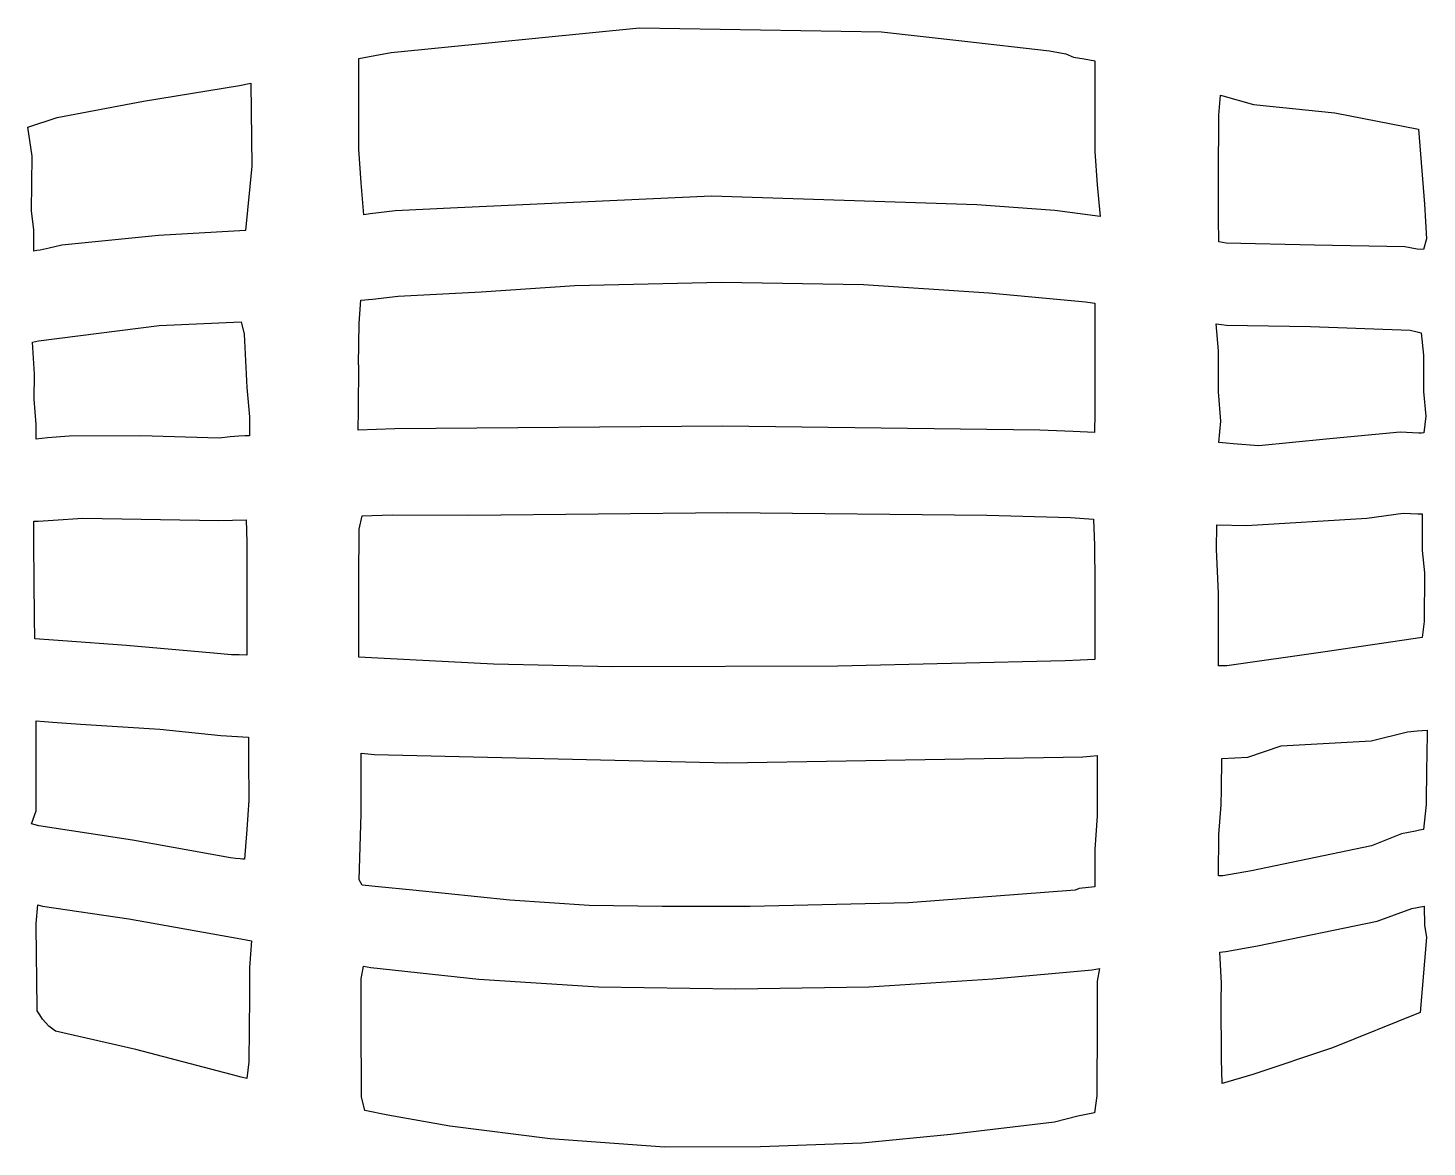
# Model space of a CAD drawing. Extents: x 3 to 505, y -4 to 397.
import ezdxf

# ---------------------------------------------------------------- set-up
doc = ezdxf.new("R2010")
doc.units = 0
doc.layers.get('0').update_dxf_attribs({"linetype": 'CONTINUOUS'})

msp = doc.modelspace()

# ---------------------------------------------------------------- linework, layer by layer
at = {"color": 7}
for points in [[(121.41729, 353.717363), (121.41729, 370.033103), (121.41729, 386.34885), (127.26729, 387.38607), (133.11729, 388.42329), (222.276345, 397.26951), (309.146378, 395.870963), (338.004203, 392.68653), (369.47229, 389.110725), (375.305415, 388.020368), (377.990925, 386.814787), (381.860925, 386.17098), (385.730925, 385.527165), (385.730925, 369.242723), (385.730925, 352.95828), (386.583195, 340.935203), (387.563475, 329.552153), (387.563475, 329.552153), (371.363925, 331.759575), (343.378928, 333.745597), (248.099227, 336.851752), (156.898928, 332.701927), (134.500763, 331.651882), (125.58984, 330.612187), (123.24984, 330.24864), (122.26956, 341.66298)], [(3.917877, 331.653577), (4.144925, 351.271463), (2.698602, 361.666733), (13.221574, 365.12589), (44.118931, 370.994265), (78.63195, 376.67928), (82.652565, 377.51493), (83.013788, 347.707253), (80.778188, 324.625553), (49.57906, 322.831785), (14.842282, 319.29201), (10.341157, 318.240615), (7.102282, 317.557485), (5.932282, 317.347042), (4.762282, 317.1366), (4.770232, 324.835395), (3.917967, 331.653577), (3.91796, 331.653577)], [(496.998292, 318.775943), (464.508247, 319.292505), (432.899197, 320.062995), (431.549197, 320.299245), (430.199197, 320.535503), (430.09137, 328.89234), (430.09137, 343.636028), (430.27605, 366.017363), (430.85772, 373.123403), (442.636808, 369.80661), (471.866377, 366.768998), (501.884572, 360.963143), (504.074655, 334.084073), (504.779468, 321.54378), (503.658293, 317.711235), (501.479168, 317.899343)], [(121.416195, 276.331125), (121.601047, 291.311513), (122.146297, 299.536125), (126.412635, 299.954985), (135.646297, 300.962033), (165.411082, 302.579925), (198.986377, 304.836173), (251.703397, 305.998013), (302.666377, 305.218485), (347.708917, 302.164905), (382.310925, 298.933448), (384.020925, 298.715895), (385.730925, 298.498343), (385.731255, 287.36835), (385.731592, 275.386095), (385.731922, 259.142475), (385.60425, 252.06162), (377.895285, 252.49302), (365.924948, 252.924427), (252.027135, 254.394232), (134.428185, 253.373287), (127.857638, 253.143585), (121.28709, 252.91389), (121.41585, 260.041125), (121.4166, 276.331125), (121.416398, 276.331125)], [(4.933342, 263.990055), (5.027812, 272.979878), (4.27001, 284.526525), (5.35001, 284.765063), (6.43001, 285.003608), (49.759635, 290.477962), (79.205917, 291.743632), (80.278267, 287.351242), (81.318187, 268.194315), (82.170465, 257.69568), (82.170465, 250.91925), (81.360465, 250.910475), (80.550465, 250.9017), (78.34884, 250.79037), (75.330465, 250.547227), (71.332555, 249.988065), (43.238646, 250.821435), (17.540305, 250.777035), (9.745615, 250.156462), (7.671137, 249.94449), (5.59666, 249.732517), (5.691138, 255.000142)], [(468.734205, 249.67959), (444.604822, 247.348343), (435.419197, 248.05056), (432.809197, 248.267925), (430.199197, 248.485283), (430.94364, 256.129658), (430.09137, 266.643952), (430.09137, 281.419612), (429.2391, 291.081645), (431.1291, 290.837797), (433.0191, 290.593957), (463.086795, 290.132145), (498.918195, 288.81228), (500.898195, 288.348862), (502.878195, 287.885452), (503.730465, 279.886297), (503.730465, 266.773508), (504.582735, 257.92209), (503.838292, 251.9406), (502.938292, 251.891325), (502.038292, 251.84205), (495.268042, 252.167595)], [(38.066373, 175.62945), (15.202282, 177.24375), (5.122282, 178.00575), (5.027842, 185.701125), (4.93341, 198.931125), (4.838977, 212.161125), (4.744545, 220.27749), (5.558977, 220.27734), (6.37341, 220.277198), (11.753804, 220.595978), (22.402282, 221.362807), (71.225261, 220.430355), (81.00774, 220.671135), (81.226995, 212.667892), (81.318188, 196.074315), (81.318188, 181.3743), (81.318188, 172.20885), (78.528188, 172.25685), (75.738188, 172.30485), (69.284407, 172.820325)], [(169.813695, 168.9807), (130.59729, 171.0138), (126.00729, 171.244125), (121.41729, 171.474375), (121.41729, 182.820375), (121.41729, 199.06773), (121.604453, 217.36563), (122.67729, 222.219803), (133.401915, 222.536527), (160.826378, 222.400507), (253.9794, 223.375357), (346.946377, 222.445657), (376.917518, 221.545545), (385.190925, 221.015737), (385.5723, 211.45728), (385.730925, 197.980365), (385.730925, 181.82115), (385.730925, 170.56335), (380.420925, 170.3325), (375.110925, 170.10165), (293.38482, 168.197625), (212.666378, 167.961525)], [(430.09137, 194.369767), (429.329543, 210.110333), (429.546998, 218.964038), (440.17473, 218.704583), (483.401378, 221.368845), (496.34982, 223.15269), (501.618195, 222.832342), (502.428195, 222.833093), (503.238195, 222.833842), (503.238195, 209.682547), (504.090465, 201.644887), (503.902335, 184.189425), (503.190465, 178.463475), (467.563133, 173.2752), (433.15137, 168.370575), (431.62137, 168.370575), (430.09137, 168.370575), (430.09137, 183.070425)], [(75.425917, 99.446175), (40.262752, 105.730875), (6.61001, 110.908125), (5.26001, 111.26805), (3.91001, 111.62805), (5.614555, 116.2638), (5.614555, 129.42225), (5.614555, 139.1715), (5.614555, 148.607775), (8.584555, 148.36215), (11.554555, 148.116525), (21.56593, 147.419025), (50.078646, 145.579575), (71.910463, 143.278275), (81.810465, 142.681575), (81.904455, 134.96295), (81.998452, 120.11295), (81.240165, 109.5243), (80.481892, 98.93565), (79.667895, 98.9844), (78.853905, 99.03315), (77.17539, 99.194775)], [(431.115653, 118.408425), (431.20965, 123.883425), (431.30364, 135.011175), (440.66364, 135.590175), (452.580465, 139.578225), (484.911667, 141.40395), (497.931675, 144.675225), (501.446145, 144.9402), (504.960622, 145.205175), (504.866152, 135.6795), (504.771675, 131.806575), (504.677205, 118.55865), (503.730465, 109.57215), (502.290465, 109.293525), (500.850465, 109.0149), (495.749715, 107.982675), (484.973647, 103.726725), (441.932025, 94.728375), (431.621167, 92.969775), (430.848277, 92.969775), (430.075395, 92.969775), (430.169392, 107.819775)], [(204.164977, 82.266675), (175.726477, 84.230775), (140.85729, 87.805425), (128.537415, 89.04945), (122.67729, 89.5686), (121.604212, 91.501125), (122.26956, 115.202325), (122.26956, 126.5052), (122.26956, 136.955925), (124.69956, 136.743225), (127.12956, 136.5306), (253.984178, 133.5597), (381.363195, 135.662775), (383.973195, 135.871575), (386.583195, 136.0803), (386.583195, 125.6952), (386.583195, 114.4578), (385.730925, 102.3681), (385.730925, 88.957875), (380.060925, 88.364775), (378.65229, 87.7716), (318.835703, 83.258475), (261.986378, 81.8838), (230.403128, 81.8973)], [(75.690465, 21.657075), (41.419461, 30.6045), (12.635365, 37.179), (10.147187, 39.021), (7.955365, 41.5344), (6.96496, 43.030125), (5.974555, 44.525925), (5.86609, 56.389875), (5.757625, 63.9924), (5.64916, 75.85635), (6.285145, 82.50915), (7.098408, 82.296525), (7.91167, 82.083825), (38.845378, 77.5716), (79.134907, 70.310625), (81.024907, 69.9468), (82.914907, 69.5829), (82.170465, 60.05955), (82.170465, 49.5864), (81.98538, 26.19165), (81.270465, 20.184825), (79.26009, 20.645025)], [(431.115653, 48.11295), (431.209642, 54.44025), (430.559197, 65.568), (431.639198, 65.67645), (432.719198, 65.7849), (444.101985, 67.786725), (487.085663, 76.70955), (499.557548, 81.272025), (503.898953, 82.10625), (504.098295, 75.179625), (504.799238, 70.7712), (502.476495, 43.918725), (471.015308, 31.248975), (442.43865, 21.60015), (431.401448, 18.41295), (431.12208, 27.137325)], [(231.158647, -4.3902), (190.15044, -1.431375), (154.118647, 3.1041), (131.850037, 7.03365), (123.604507, 8.667675), (122.459325, 13.63905), (122.26956, 41.5062), (122.26956, 56.009025), (123.12183, 60.4968), (125.82183, 60.0942), (164.504977, 55.864725), (207.530917, 53.054625), (256.739745, 52.344375), (304.597612, 53.058375), (349.034662, 55.9452), (384.735465, 59.23665), (387.435465, 59.644575), (386.583195, 55.17105), (386.583195, 40.6824), (386.395087, 14.0019), (385.528807, 7.891575), (379.64775, 6.741225), (371.250172, 4.543725), (334.00479, 0.067275), (302.078647, -3.063375), (265.617585, -4.303725), (231.158647, -4.390125)]]:
    msp.add_lwpolyline(points, close=True, dxfattribs=at)

doc.saveas('drawing.dxf')
